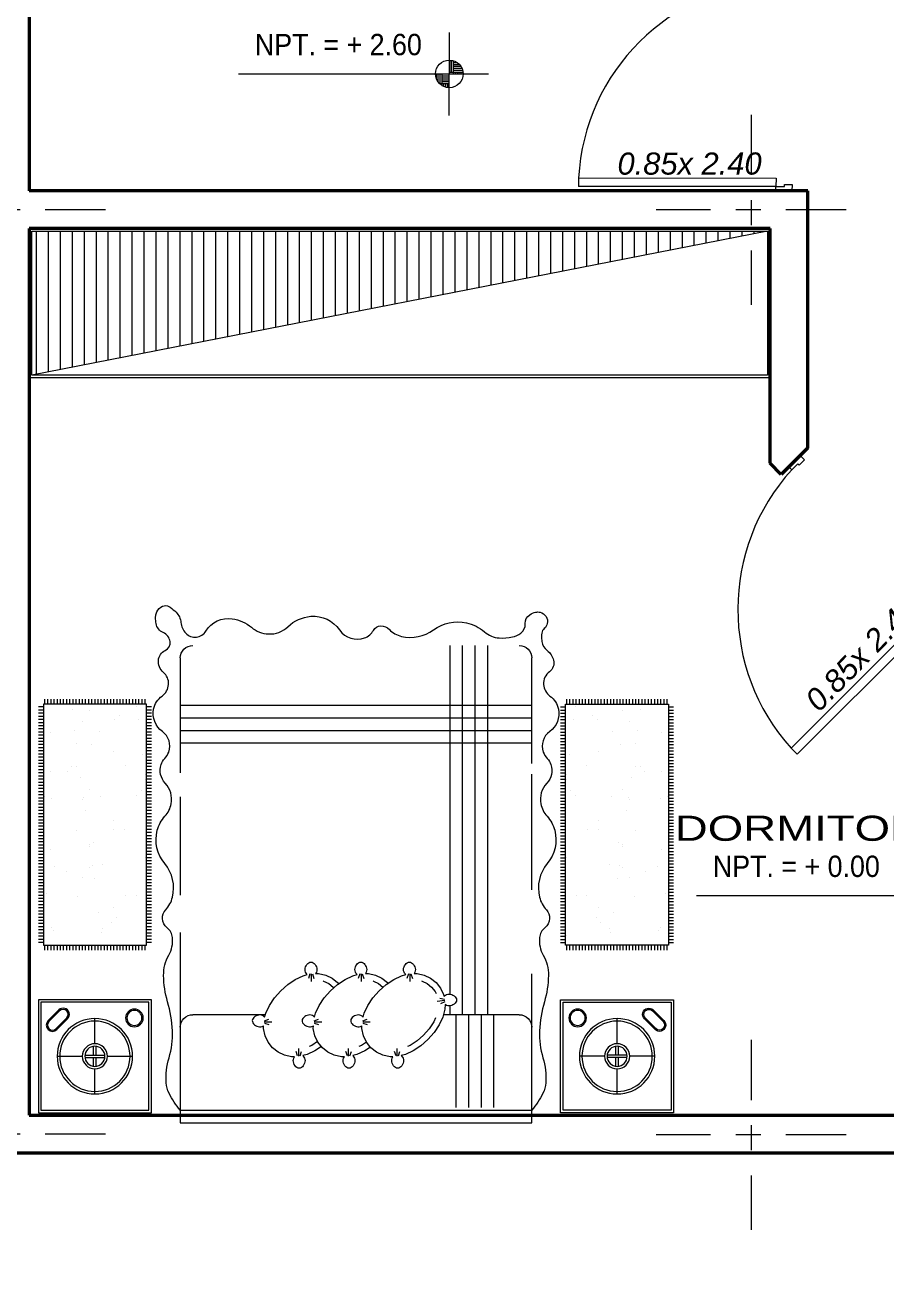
# Model space of a CAD drawing. Header units: millimetres. Extents: x 2033 to 2295, y 1536 to 1691.
# Drawn here: x 2255.486 to 2258.917, y 1575.763 to 1580.708 of the extents above; entities that cross this region are included whole.
import ezdxf

# ---------------------------------------------------------------- set-up
doc = ezdxf.new("R2010")
doc.units = ezdxf.units.MM
doc.linetypes.add('ACAD_ISO10W100', pattern=[18, 12, -3, 0, -3])
doc.layers.get('Defpoints').update_dxf_attribs({"color": 164})
for name, color, linetype, lineweight in [('cotas', 251, 'Continuous', 15), ('Mobiliario', 38, 'Continuous', 9), ('MUEBLES-PUERTAS', 21, 'Continuous', 9), ('muroalto', 12, 'Continuous', 50), ('PYV', 30, 'Continuous', 13), ('TEXTOS', 7, 'Continuous', 5), ('UNO', 254, 'Continuous', 9)]:
    doc.layers.add(name, color=color, linetype=linetype, lineweight=lineweight)
doc.styles.add('ARDELG', font='arial.ttf', dxfattribs={"width": 0.9, "height": 0.1})
doc.styles.add('ARIAL', font='arial.ttf', dxfattribs={"width": 1.3, "height": 0.1})
doc.styles.get("Standard").update_dxf_attribs({"font": 'arial.ttf'})
doc.dimstyles.new('Aritek', dxfattribs={"dimtxt": 0.065, "dimasz": 0.02, "dimexe": 0.05, "dimexo": 0.15, "dimgap": 0.03, "dimtad": 2, "dimtih": 1, "dimtoh": 1, "dimzin": 4, "dimdsep": 46, "dimtxsty": 'Standard', "dimblk": 'ARCHTICK', "dimcen": 0.1, "dimclrt": 7, "dimadec": 0, "dimazin": 0, "dimtfac": 1, "dimtmove": 2, "dimatfit": 1, "dimldrblk": 'DOTSMALL', "dimfxl": 0.2, "dimfxlon": 1, "dimarcsym": 0})

# ---------------------------------------------------------------- blocks, each defined once
blk = doc.blocks.new('P')
at = {"linetype": 'Continuous'}
for p, q in [((0.06, 1), (0.02, 1)), ((0.02, 0.075), (0.02, 1)), ((0.06, 1), (0.06, 0.075)), ((0, 0), (0, 0.075)), ((0, 0.075), (0.02, 0.075)), ((0.06, 0.075), (0.02, 0.075)), ((0.02, 0.075), (0.02, 0.035)), ((0.98, 0.075), (0.98, 0.035)), ((1, 0.075), (0.98, 0.075)), ((1, 0), (1, 0.075)), ((0.03, 0), (0, 0)), ((0.02, 0.035), (0.03, 0.035)), ((0.03, 0.035), (0.03, 0)), ((0.97, 0.035), (0.97, 0)), ((0.98, 0.035), (0.97, 0.035)), ((0.97, 0), (1, 0))]:
    blk.add_line(p, q, dxfattribs=at)
blk.add_arc((0.0086, 0.0289), 0.9725, 2.71991, 86.96955, dxfattribs=at)
blk = doc.blocks.new('*X32')
at = {"color": 0}
for p, q in [((42.2375, 4.2431), (42.2375, 4.2631)), ((42.25, 4.2431), (42.25, 4.2631)), ((42.2625, 4.2431), (42.2625, 4.2631)), ((42.275, 4.2431), (42.275, 4.2631)), ((42.2875, 4.2431), (42.2875, 4.2631)), ((42.3, 4.2431), (42.3, 4.2631)), ((42.3125, 4.2431), (42.3125, 4.2631)), ((42.325, 4.2431), (42.325, 4.2631)), ((42.3375, 4.2431), (42.3375, 4.2631)), ((42.35, 4.2431), (42.35, 4.2631)), ((42.3625, 4.2431), (42.3625, 4.2631)), ((42.375, 4.2431), (42.375, 4.2631)), ((42.3875, 4.2431), (42.3875, 4.2631)), ((42.4, 4.2431), (42.4, 4.2631)), ((42.4125, 4.2431), (42.4125, 4.2631)), ((42.425, 4.2431), (42.425, 4.2631)), ((42.4375, 4.2431), (42.4375, 4.2631)), ((42.45, 4.2431), (42.45, 4.2631)), ((42.4625, 4.2431), (42.4625, 4.2631)), ((42.475, 4.2431), (42.475, 4.2631)), ((42.4875, 4.2431), (42.4875, 4.2631)), ((42.5, 4.2431), (42.5, 4.2631)), ((42.5125, 4.2431), (42.5125, 4.2631)), ((42.525, 4.2431), (42.525, 4.2631)), ((42.5375, 4.2431), (42.5375, 4.2631)), ((42.55, 4.2431), (42.55, 4.2631)), ((42.5625, 4.2431), (42.5625, 4.2631)), ((42.575, 4.2431), (42.575, 4.2631)), ((42.5875, 4.2431), (42.5875, 4.2631)), ((42.6, 4.2431), (42.6, 4.2631)), ((42.6125, 4.2431), (42.6125, 4.2631)), ((42.625, 4.2431), (42.625, 4.2631)), ((42.6375, 4.2431), (42.6375, 4.2631)), ((42.65, 4.2431), (42.65, 4.2631)), ((42.6625, 4.2431), (42.6625, 4.2631)), ((42.675, 4.2431), (42.675, 4.2631)), ((42.6875, 4.2431), (42.6875, 4.2631)), ((42.7, 4.2431), (42.7, 4.2631)), ((42.7125, 4.2431), (42.7125, 4.2631)), ((42.725, 4.2431), (42.725, 4.2631)), ((42.7375, 4.2431), (42.7375, 4.2631)), ((42.75, 4.2431), (42.75, 4.2631)), ((42.7625, 4.2431), (42.7625, 4.2631)), ((42.775, 4.2431), (42.775, 4.2631)), ((42.7875, 4.2431), (42.7875, 4.2631)), ((42.8, 4.2431), (42.8, 4.2631)), ((42.8125, 4.2431), (42.8125, 4.2631)), ((42.825, 4.2431), (42.825, 4.2631)), ((42.8375, 4.2431), (42.8375, 4.2631)), ((42.85, 4.2431), (42.85, 4.2631)), ((42.8625, 4.2431), (42.8625, 4.2631)), ((42.875, 4.2431), (42.875, 4.2631)), ((42.8875, 4.2431), (42.8875, 4.2631)), ((42.9, 4.2431), (42.9, 4.2631)), ((42.9125, 4.2431), (42.9125, 4.2631)), ((42.925, 4.2431), (42.925, 4.2631)), ((42.9375, 4.2431), (42.9375, 4.2631)), ((42.95, 4.2431), (42.95, 4.2631)), ((42.9625, 4.2431), (42.9625, 4.2631)), ((42.975, 4.2431), (42.975, 4.2631)), ((42.9875, 4.2431), (42.9875, 4.2631)), ((43, 4.2431), (43, 4.2631)), ((43.0125, 4.2431), (43.0125, 4.2631)), ((43.025, 4.2431), (43.025, 4.2631)), ((43.0375, 4.2431), (43.0375, 4.2631)), ((43.05, 4.2431), (43.05, 4.2631)), ((43.0625, 4.2431), (43.0625, 4.2631)), ((43.075, 4.2431), (43.075, 4.2631)), ((43.0875, 4.2431), (43.0875, 4.2631)), ((43.1, 4.2431), (43.1, 4.2631)), ((43.1125, 4.2431), (43.1125, 4.2631)), ((43.125, 4.2431), (43.125, 4.2631)), ((43.1375, 4.2431), (43.1375, 4.2631)), ((43.15, 4.2431), (43.15, 4.2631)), ((43.1625, 4.2431), (43.1625, 4.2631)), ((43.175, 4.2431), (43.175, 4.2631))]:
    blk.add_line(p, q, dxfattribs=at)
blk = doc.blocks.new('*X30')
at = {"color": 0}
for p, q in [((43.1867, 4.2375), (43.2067, 4.2375)), ((43.1867, 4.225), (43.2067, 4.225)), ((43.1867, 4.2125), (43.2067, 4.2125)), ((43.1867, 4.2), (43.2067, 4.2)), ((43.1867, 4.1875), (43.2067, 4.1875)), ((43.1867, 4.175), (43.2067, 4.175)), ((43.1867, 4.1625), (43.2067, 4.1625)), ((43.1867, 4.15), (43.2067, 4.15)), ((43.1867, 4.1375), (43.2067, 4.1375)), ((43.1867, 4.125), (43.2067, 4.125)), ((43.1867, 4.1125), (43.2067, 4.1125)), ((43.1867, 4.1), (43.2067, 4.1)), ((43.1867, 4.0875), (43.2067, 4.0875)), ((43.1867, 4.075), (43.2067, 4.075)), ((43.1867, 4.0625), (43.2067, 4.0625)), ((43.1867, 4.05), (43.2067, 4.05)), ((43.1867, 4.0375), (43.2067, 4.0375)), ((43.1867, 4.025), (43.2067, 4.025)), ((43.1867, 4.0125), (43.2067, 4.0125)), ((43.1867, 4), (43.2067, 4)), ((43.1867, 3.9875), (43.2067, 3.9875)), ((43.1867, 3.975), (43.2067, 3.975)), ((43.1867, 3.9625), (43.2067, 3.9625)), ((43.1867, 3.95), (43.2067, 3.95)), ((43.1867, 3.9375), (43.2067, 3.9375)), ((43.1867, 3.925), (43.2067, 3.925)), ((43.1867, 3.9125), (43.2067, 3.9125)), ((43.1867, 3.9), (43.2067, 3.9)), ((43.1867, 3.8875), (43.2067, 3.8875)), ((43.1867, 3.875), (43.2067, 3.875)), ((43.1867, 3.8625), (43.2067, 3.8625)), ((43.1867, 3.85), (43.2067, 3.85)), ((43.1867, 3.8375), (43.2067, 3.8375))]:
    blk.add_line(p, q, dxfattribs=at)
blk = doc.blocks.new('*X31')
at = {"color": 0}
for p, q in [((42.2067, 4.2375), (42.2267, 4.2375)), ((42.2067, 4.225), (42.2267, 4.225)), ((42.2067, 4.2125), (42.2267, 4.2125)), ((42.2067, 4.2), (42.2267, 4.2)), ((42.2067, 4.1875), (42.2267, 4.1875)), ((42.2067, 4.175), (42.2267, 4.175)), ((42.2067, 4.1625), (42.2267, 4.1625)), ((42.2067, 4.15), (42.2267, 4.15)), ((42.2067, 4.1375), (42.2267, 4.1375)), ((42.2067, 4.125), (42.2267, 4.125)), ((42.2067, 4.1125), (42.2267, 4.1125)), ((42.2067, 4.1), (42.2267, 4.1)), ((42.2067, 4.0875), (42.2267, 4.0875)), ((42.2067, 4.075), (42.2267, 4.075)), ((42.2067, 4.0625), (42.2267, 4.0625)), ((42.2067, 4.05), (42.2267, 4.05)), ((42.2067, 4.0375), (42.2267, 4.0375)), ((42.2067, 4.025), (42.2267, 4.025)), ((42.2067, 4.0125), (42.2267, 4.0125)), ((42.2067, 4), (42.2267, 4)), ((42.2067, 3.9875), (42.2267, 3.9875)), ((42.2067, 3.975), (42.2267, 3.975)), ((42.2067, 3.9625), (42.2267, 3.9625)), ((42.2067, 3.95), (42.2267, 3.95)), ((42.2067, 3.9375), (42.2267, 3.9375)), ((42.2067, 3.925), (42.2267, 3.925)), ((42.2067, 3.9125), (42.2267, 3.9125)), ((42.2067, 3.9), (42.2267, 3.9)), ((42.2067, 3.8875), (42.2267, 3.8875)), ((42.2067, 3.875), (42.2267, 3.875)), ((42.2067, 3.8625), (42.2267, 3.8625)), ((42.2067, 3.85), (42.2267, 3.85)), ((42.2067, 3.8375), (42.2267, 3.8375))]:
    blk.add_line(p, q, dxfattribs=at)
blk = doc.blocks.new('*X33')
at = {"color": 0}
for p, q in [((42.2375, 3.8131), (42.2375, 3.8331)), ((42.25, 3.8131), (42.25, 3.8331)), ((42.2625, 3.8131), (42.2625, 3.8331)), ((42.275, 3.8131), (42.275, 3.8331)), ((42.2875, 3.8131), (42.2875, 3.8331)), ((42.3, 3.8131), (42.3, 3.8331)), ((42.3125, 3.8131), (42.3125, 3.8331)), ((42.325, 3.8131), (42.325, 3.8331)), ((42.3375, 3.8131), (42.3375, 3.8331)), ((42.35, 3.8131), (42.35, 3.8331)), ((42.3625, 3.8131), (42.3625, 3.8331)), ((42.375, 3.8131), (42.375, 3.8331)), ((42.3875, 3.8131), (42.3875, 3.8331)), ((42.4, 3.8131), (42.4, 3.8331)), ((42.4125, 3.8131), (42.4125, 3.8331)), ((42.425, 3.8131), (42.425, 3.8331)), ((42.4375, 3.8131), (42.4375, 3.8331)), ((42.45, 3.8131), (42.45, 3.8331)), ((42.4625, 3.8131), (42.4625, 3.8331)), ((42.475, 3.8131), (42.475, 3.8331)), ((42.4875, 3.8131), (42.4875, 3.8331)), ((42.5, 3.8131), (42.5, 3.8331)), ((42.5125, 3.8131), (42.5125, 3.8331)), ((42.525, 3.8131), (42.525, 3.8331)), ((42.5375, 3.8131), (42.5375, 3.8331)), ((42.55, 3.8131), (42.55, 3.8331)), ((42.5625, 3.8131), (42.5625, 3.8331)), ((42.575, 3.8131), (42.575, 3.8331)), ((42.5875, 3.8131), (42.5875, 3.8331)), ((42.6, 3.8131), (42.6, 3.8331)), ((42.6125, 3.8131), (42.6125, 3.8331)), ((42.625, 3.8131), (42.625, 3.8331)), ((42.6375, 3.8131), (42.6375, 3.8331)), ((42.65, 3.8131), (42.65, 3.8331)), ((42.6625, 3.8131), (42.6625, 3.8331)), ((42.675, 3.8131), (42.675, 3.8331)), ((42.6875, 3.8131), (42.6875, 3.8331)), ((42.7, 3.8131), (42.7, 3.8331)), ((42.7125, 3.8131), (42.7125, 3.8331)), ((42.725, 3.8131), (42.725, 3.8331)), ((42.7375, 3.8131), (42.7375, 3.8331)), ((42.75, 3.8131), (42.75, 3.8331)), ((42.7625, 3.8131), (42.7625, 3.8331)), ((42.775, 3.8131), (42.775, 3.8331)), ((42.7875, 3.8131), (42.7875, 3.8331)), ((42.8, 3.8131), (42.8, 3.8331)), ((42.8125, 3.8131), (42.8125, 3.8331)), ((42.825, 3.8131), (42.825, 3.8331)), ((42.8375, 3.8131), (42.8375, 3.8331)), ((42.85, 3.8131), (42.85, 3.8331)), ((42.8625, 3.8131), (42.8625, 3.8331)), ((42.875, 3.8131), (42.875, 3.8331)), ((42.8875, 3.8131), (42.8875, 3.8331)), ((42.9, 3.8131), (42.9, 3.8331)), ((42.9125, 3.8131), (42.9125, 3.8331)), ((42.925, 3.8131), (42.925, 3.8331)), ((42.9375, 3.8131), (42.9375, 3.8331)), ((42.95, 3.8131), (42.95, 3.8331)), ((42.9625, 3.8131), (42.9625, 3.8331)), ((42.975, 3.8131), (42.975, 3.8331)), ((42.9875, 3.8131), (42.9875, 3.8331)), ((43, 3.8131), (43, 3.8331)), ((43.0125, 3.8131), (43.0125, 3.8331)), ((43.025, 3.8131), (43.025, 3.8331)), ((43.0375, 3.8131), (43.0375, 3.8331)), ((43.05, 3.8131), (43.05, 3.8331)), ((43.0625, 3.8131), (43.0625, 3.8331)), ((43.075, 3.8131), (43.075, 3.8331)), ((43.0875, 3.8131), (43.0875, 3.8331)), ((43.1, 3.8131), (43.1, 3.8331)), ((43.1125, 3.8131), (43.1125, 3.8331)), ((43.125, 3.8131), (43.125, 3.8331)), ((43.1375, 3.8131), (43.1375, 3.8331)), ((43.15, 3.8131), (43.15, 3.8331)), ((43.1625, 3.8131), (43.1625, 3.8331)), ((43.175, 3.8131), (43.175, 3.8331))]:
    blk.add_line(p, q, dxfattribs=at)
blk = doc.blocks.new('*X34')
at = {"color": 0}
for p, q in [((42.296, 4.2126), (42.296, 4.2126)), ((42.4321, 4.2296), (42.4321, 4.2296)), ((42.6074, 4.2132), (42.6074, 4.2132)), ((42.8108, 4.2101), (42.8108, 4.2101)), ((42.8197, 4.2376), (42.8197, 4.2376)), ((42.9188, 4.2138), (42.9188, 4.2138)), ((43.0725, 4.2134), (43.0725, 4.2134)), ((42.2849, 4.2015), (42.2849, 4.2015)), ((42.5407, 4.2003), (42.5407, 4.2003)), ((42.4201, 4.1078), (42.4201, 4.1078)), ((42.5191, 4.1499), (42.5191, 4.1499)), ((42.6819, 4.1111), (42.6819, 4.1111)), ((42.9193, 4.1464), (42.9193, 4.1464)), ((42.9377, 4.1295), (42.9377, 4.1295)), ((42.9377, 4.1099), (42.9377, 4.1099)), ((43.0312, 4.1117), (43.0312, 4.1117)), ((43.0832, 4.1185), (43.0832, 4.1185)), ((43.1645, 4.1292), (43.1645, 4.1292)), ((42.4942, 4.0864), (42.4942, 4.0864)), ((42.5364, 4.0595), (42.5364, 4.0595)), ((42.6187, 4.0587), (42.6187, 4.0587)), ((42.6262, 4.0583), (42.6262, 4.0583)), ((42.762, 4.0762), (42.762, 4.0762)), ((42.8056, 4.0869), (42.8056, 4.0869)), ((42.814, 4.0831), (42.814, 4.0831)), ((42.8478, 4.0601), (42.8478, 4.0601)), ((42.8953, 4.0938), (42.8953, 4.0938)), ((43.117, 4.0875), (43.117, 4.0875)), ((43.1592, 4.0606), (43.1592, 4.0606)), ((42.2757, 4.0122), (42.2757, 4.0122)), ((42.2912, 4.0089), (42.2912, 4.0089)), ((42.357, 4.0229), (42.357, 4.0229)), ((42.4928, 4.0408), (42.4928, 4.0408)), ((42.5449, 4.0476), (42.5449, 4.0476)), ((42.547, 4.0076), (42.547, 4.0076)), ((42.6371, 4.0418), (42.6371, 4.0418)), ((42.8171, 4.0174), (42.8171, 4.0174)), ((43.0247, 4.0498), (43.0247, 4.0498)), ((43.0788, 4.0207), (43.0788, 4.0207)), ((42.318, 3.9709), (42.318, 3.9709)), ((42.3768, 3.9622), (42.3768, 3.9622)), ((42.6882, 3.9628), (42.6882, 3.9628)), ((42.7241, 3.9621), (42.7241, 3.9621)), ((42.9996, 3.9633), (42.9996, 3.9633)), ((43.1242, 3.9586), (43.1242, 3.9586)), ((42.3365, 3.954), (42.3365, 3.954)), ((42.4264, 3.9151), (42.4264, 3.9151)), ((42.6882, 3.9184), (42.6882, 3.9184)), ((42.944, 3.9172), (42.944, 3.9172)), ((43.1427, 3.9417), (43.1427, 3.9417)), ((42.4235, 3.8743), (42.4235, 3.8743)), ((42.8236, 3.8708), (42.8236, 3.8708)), ((43.1234, 3.8649), (43.1234, 3.8649)), ((43.1754, 3.8717), (43.1754, 3.8717)), ((42.2635, 3.8354), (42.2635, 3.8354)), ((42.575, 3.8359), (42.575, 3.8359)), ((42.842, 3.854), (42.842, 3.854)), ((42.8864, 3.8365), (42.8864, 3.8365)), ((42.9062, 3.8363), (42.9062, 3.8363)), ((42.9875, 3.847), (42.9875, 3.847))]:
    blk.add_line(p, q, dxfattribs=at)
blk = doc.blocks.new('Cama')
for p, q in [((726.952, 525.4829), (726.952, 525.0729)), ((727.912, 525.4829), (726.952, 525.4829)), ((727.912, 525.0729), (727.912, 525.4829)), ((726.952, 525.0729), (727.912, 525.0729)), ((726.2453, 523.538), (726.2453, 524.938)), ((726.2453, 524.938), (726.6253, 524.938)), ((726.6253, 524.938), (726.8383, 524.938)), ((727.1721, 524.938), (727.6331, 524.938)), ((727.6755, 524.938), (728.0953, 524.938)), ((726.6753, 524.888), (726.6753, 524.5865)), ((726.6753, 523.8767), (726.6753, 523.588)), ((726.6253, 523.538), (726.2453, 523.538)), ((727.0026, 523.538), (726.6253, 523.538)), ((727.543, 523.538), (727.1509, 523.538)), ((728.0953, 523.538), (727.6383, 523.538)), ((726.952, 523.403), (727.912, 523.403)), ((726.952, 522.993), (726.952, 523.403)), ((727.912, 523.403), (727.912, 522.993)), ((727.912, 522.993), (726.952, 522.993))]:
    blk.add_line(p, q)
for points in [[(726.2847, 525.0529), (726.7347, 525.0529), (726.7347, 525.5029), (726.2847, 525.5029)], [(726.2947, 525.0629), (726.7247, 525.0629), (726.7247, 525.4929), (726.2947, 525.4929)], [(726.2847, 523.423), (726.7347, 523.423), (726.7347, 522.973), (726.2847, 522.973)], [(726.2947, 523.413), (726.7247, 523.413), (726.7247, 522.983), (726.2947, 522.983)]]:
    blk.add_lwpolyline(points, close=True)
for points in [[(726.5097, 525.4279), (726.5097, 525.3279)], [(726.3597, 525.2779), (726.4597, 525.2779)], [(726.4697, 525.2829), (726.5047, 525.2829)], [(726.5047, 525.3179), (726.5047, 525.2379)], [(726.5147, 525.3179), (726.5147, 525.2379)], [(726.5147, 525.2829), (726.5497, 525.2829)], [(726.5597, 525.2779), (726.6597, 525.2779)], [(726.4697, 525.2729), (726.5047, 525.2729)], [(726.5097, 525.2279), (726.5097, 525.1279)], [(726.5147, 525.2729), (726.5497, 525.2729)], [(726.2953, 523.538), (726.2953, 524.938)], [(726.7575, 524.6084), (726.757, 524.6137), (726.7555, 524.619), (726.7532, 524.6241), (726.7501, 524.6287), (726.7466, 524.6327), (726.7426, 524.6358), (726.7383, 524.6378), (726.7339, 524.6385), (726.7295, 524.6378), (726.7253, 524.6358), (726.7213, 524.6327), (726.7177, 524.6287), (726.7147, 524.6241), (726.7124, 524.619), (726.7109, 524.6137), (726.7104, 524.6084), (726.7109, 524.6032), (726.7124, 524.5984), (726.7155, 524.5926)], [(726.6971, 524.5922), (726.6658, 524.5841), (726.6345, 524.5693), (726.6043, 524.5491), (726.5763, 524.5244), (726.5516, 524.4964), (726.5313, 524.4662), (726.5166, 524.4349), (726.5123, 524.4183)], [(726.7106, 524.611), (726.6753, 524.611)], [(726.7155, 524.5926), (726.6971, 524.5922)], [(726.7263, 524.5916), (726.7184, 524.5747)], [(726.7313, 524.5914), (726.7277, 524.5616)], [(726.7362, 524.5904), (726.7399, 524.5721)], [(726.7485, 524.5882), (726.7532, 524.5941), (726.7555, 524.5984), (726.757, 524.6032), (726.7575, 524.6084)], [(726.8389, 524.4692), (726.8392, 524.481), (726.833, 524.5093), (726.8207, 524.5349), (726.8031, 524.5568), (726.7812, 524.5744), (726.7556, 524.5867), (726.7485, 524.5882)], [(726.6628, 524.555), (726.6468, 524.5475), (726.6195, 524.5292), (726.594, 524.5067), (726.5714, 524.4811), (726.5531, 524.4539), (726.5481, 524.4432)], [(726.8096, 524.4993), (726.8092, 524.5011), (726.7994, 524.5215), (726.7853, 524.539), (726.7678, 524.5531), (726.7598, 524.5569)], [(726.6655, 524.2662), (726.6812, 524.2703), (726.7125, 524.285), (726.7427, 524.3053), (726.7707, 524.33), (726.7954, 524.3579), (726.8156, 524.3881), (726.8304, 524.4195), (726.8347, 524.436)], [(726.8378, 524.4517), (726.8078, 524.4517)], [(726.8374, 524.4566), (726.8197, 524.4625)], [(726.8374, 524.4467), (726.8197, 524.4409)], [(726.8347, 524.436), (726.8404, 524.4315), (726.8447, 524.4292), (726.8496, 524.4277), (726.8547, 524.4272)], [(726.8547, 524.4272), (726.86, 524.4277), (726.8653, 524.4292), (726.8704, 524.4315), (726.875, 524.4346), (726.879, 524.4381), (726.8821, 524.4421), (726.8841, 524.4464), (726.8848, 524.4508), (726.8841, 524.4552), (726.8821, 524.4594), (726.879, 524.4634), (726.875, 524.467), (726.8704, 524.47), (726.8653, 524.4723), (726.86, 524.4738), (726.8547, 524.4743), (726.8496, 524.4738), (726.8447, 524.4723), (726.8389, 524.4692)], [(726.4923, 524.4272), (726.487, 524.4267), (726.4817, 524.4252), (726.4766, 524.4228), (726.472, 524.4198), (726.468, 524.4163), (726.4649, 524.4123), (726.4629, 524.408), (726.4621, 524.4036), (726.4629, 524.3992), (726.4649, 524.395), (726.468, 524.391), (726.472, 524.3874), (726.4766, 524.3844), (726.4817, 524.3821), (726.487, 524.3806), (726.4923, 524.38), (726.4974, 524.3806), (726.5022, 524.3821), (726.5081, 524.3852)], [(726.5123, 524.4183), (726.5066, 524.4228), (726.5022, 524.4252), (726.4974, 524.4267), (726.4923, 524.4272)], [(726.5081, 524.3852), (726.5078, 524.3734), (726.514, 524.3451), (726.5263, 524.3195), (726.5439, 524.2975), (726.5658, 524.28), (726.5914, 524.2677), (726.6197, 524.2615), (726.6315, 524.2618)], [(726.5106, 524.4023), (726.5406, 524.4023)], [(726.511, 524.4073), (726.5287, 524.4131)], [(726.511, 524.3973), (726.5287, 524.3915)], [(726.8096, 524.3057), (726.8092, 524.3075), (726.7994, 524.3278), (726.7853, 524.3454), (726.7847, 524.3459)], [(726.8389, 524.2756), (726.8392, 524.2874), (726.833, 524.3157), (726.8207, 524.3412), (726.8031, 524.3632), (726.8004, 524.3654)], [(726.5466, 524.2954), (726.5313, 524.2726), (726.5166, 524.2413), (726.5123, 524.2247)], [(726.6464, 524.2648), (726.6464, 524.2948)], [(726.5663, 524.2798), (726.5531, 524.2602), (726.5481, 524.2496)], [(726.6742, 524.248), (726.6739, 524.2426), (726.6726, 524.2373), (726.6705, 524.2321), (726.6678, 524.2273), (726.6644, 524.2232), (726.6605, 524.2199), (726.6564, 524.2177), (726.652, 524.2167), (726.6476, 524.2173), (726.6432, 524.2191), (726.6391, 524.222), (726.6354, 524.2258), (726.6322, 524.2303), (726.6296, 524.2353), (726.6279, 524.2405), (726.6271, 524.2458), (726.6274, 524.2509), (726.6286, 524.2558), (726.6315, 524.2618)], [(726.6415, 524.2651), (726.6356, 524.2829)], [(726.6514, 524.2651), (726.6572, 524.2829)], [(726.6655, 524.2662), (726.6692, 524.262), (726.6717, 524.2578), (726.6734, 524.253), (726.6742, 524.248)], [(726.6655, 524.0726), (726.6812, 524.0767), (726.7125, 524.0914), (726.7427, 524.1117), (726.7707, 524.1363), (726.7954, 524.1643), (726.8156, 524.1945), (726.8304, 524.2258), (726.8347, 524.2424)], [(726.8378, 524.258), (726.8078, 524.258)], [(726.8374, 524.263), (726.8197, 524.2688)], [(726.8374, 524.253), (726.8197, 524.2472)], [(726.8347, 524.2424), (726.8404, 524.2379), (726.8447, 524.2356), (726.8496, 524.2341), (726.8547, 524.2336)], [(726.8547, 524.2336), (726.86, 524.2341), (726.8653, 524.2356), (726.8704, 524.2379), (726.875, 524.2409), (726.879, 524.2445), (726.8821, 524.2485), (726.8841, 524.2527), (726.8848, 524.2571), (726.8841, 524.2615), (726.8821, 524.2658), (726.879, 524.2698), (726.875, 524.2733), (726.8704, 524.2763), (726.8653, 524.2787), (726.86, 524.2802), (726.8547, 524.2807), (726.8496, 524.2802), (726.8447, 524.2787), (726.8389, 524.2756)], [(726.4923, 524.2336), (726.487, 524.233), (726.4817, 524.2315), (726.4766, 524.2292), (726.472, 524.2262), (726.468, 524.2226), (726.4649, 524.2186), (726.4629, 524.2144), (726.4621, 524.21), (726.4629, 524.2056), (726.4649, 524.2013), (726.468, 524.1973), (726.472, 524.1938), (726.4766, 524.1908), (726.4817, 524.1884), (726.487, 524.1869), (726.4923, 524.1864), (726.4974, 524.1869), (726.5022, 524.1884), (726.5081, 524.1915)], [(726.5123, 524.2247), (726.5066, 524.2292), (726.5022, 524.2315), (726.4974, 524.233), (726.4923, 524.2336)], [(726.5081, 524.1915), (726.5078, 524.1797), (726.514, 524.1514), (726.5263, 524.1259), (726.5439, 524.1039), (726.5658, 524.0864), (726.5914, 524.0741), (726.6197, 524.0679), (726.6315, 524.0681)], [(726.5106, 524.2086), (726.5406, 524.2086)], [(726.511, 524.2136), (726.5287, 524.2194)], [(726.511, 524.2037), (726.5287, 524.1978)], [(726.8096, 524.1072), (726.8092, 524.109), (726.7994, 524.1294), (726.7853, 524.1469), (726.7822, 524.1494)], [(726.8389, 524.0771), (726.8392, 524.0889), (726.833, 524.1172), (726.8207, 524.1428), (726.8031, 524.1647), (726.7983, 524.1686)], [(726.5487, 524.1), (726.5313, 524.0741), (726.5166, 524.0428), (726.5123, 524.0262)], [(726.6415, 524.0715), (726.6356, 524.0892)], [(726.6464, 524.0712), (726.6464, 524.1012)], [(726.6514, 524.0715), (726.6572, 524.0892)], [(726.5687, 524.085), (726.5531, 524.0618), (726.5481, 524.0511)], [(726.6742, 524.0543), (726.6739, 524.049), (726.6726, 524.0436), (726.6705, 524.0385), (726.6678, 524.0337), (726.6644, 524.0295), (726.6605, 524.0263), (726.6564, 524.024), (726.652, 524.0231), (726.6476, 524.0236), (726.6432, 524.0255), (726.6391, 524.0284), (726.6354, 524.0322), (726.6322, 524.0367), (726.6296, 524.0416), (726.6279, 524.0469), (726.6271, 524.0522), (726.6274, 524.0573), (726.6286, 524.0622), (726.6315, 524.0681)], [(726.6655, 524.0726), (726.6692, 524.0684), (726.6717, 524.0641), (726.6734, 524.0594), (726.6742, 524.0543)], [(726.6655, 523.8741), (726.6812, 523.8782), (726.7125, 523.8929), (726.7427, 523.9132), (726.7707, 523.9379), (726.7954, 523.9658), (726.8156, 523.996), (726.8304, 524.0274), (726.8347, 524.0439)], [(726.8378, 524.0596), (726.8078, 524.0596)], [(726.8374, 524.0645), (726.8197, 524.0704)], [(726.8374, 524.0546), (726.8197, 524.0488)], [(726.8347, 524.0439), (726.8404, 524.0394), (726.8447, 524.0371), (726.8496, 524.0356), (726.8547, 524.0351)], [(726.8547, 524.0351), (726.86, 524.0356), (726.8653, 524.0371), (726.8704, 524.0394), (726.875, 524.0425), (726.879, 524.046), (726.8821, 524.05), (726.8841, 524.0543), (726.8848, 524.0587), (726.8841, 524.0631), (726.8821, 524.0673), (726.879, 524.0713), (726.875, 524.0749), (726.8704, 524.0779), (726.8653, 524.0802), (726.86, 524.0817), (726.8547, 524.0822), (726.8496, 524.0817), (726.8447, 524.0802), (726.8389, 524.0771)], [(726.4923, 524.0351), (726.487, 524.0346), (726.4817, 524.0331), (726.4766, 524.0307), (726.472, 524.0277), (726.468, 524.0242), (726.4649, 524.0202), (726.4629, 524.0159), (726.4621, 524.0115), (726.4629, 524.0071), (726.4649, 524.0029), (726.468, 523.9989), (726.472, 523.9953), (726.4766, 523.9923), (726.4817, 523.99), (726.487, 523.9885), (726.4923, 523.9879), (726.4974, 523.9885), (726.5022, 523.99), (726.5081, 523.9931)], [(726.5123, 524.0262), (726.5066, 524.0307), (726.5022, 524.0331), (726.4974, 524.0346), (726.4923, 524.0351)], [(726.5081, 523.9931), (726.5078, 523.9813), (726.514, 523.953), (726.5263, 523.9274), (726.5439, 523.9055), (726.5658, 523.8879), (726.5914, 523.8756), (726.6197, 523.8694), (726.6315, 523.8697)], [(726.5106, 524.0102), (726.5406, 524.0102)], [(726.511, 524.0152), (726.5287, 524.021)], [(726.511, 524.0052), (726.5287, 523.9994)], [(726.6415, 523.873), (726.6356, 523.8908)], [(726.6464, 523.8727), (726.6464, 523.9027)], [(726.6514, 523.873), (726.6572, 523.8908)], [(726.6742, 523.8559), (726.6739, 523.8505), (726.6726, 523.8452), (726.6705, 523.84), (726.6678, 523.8352), (726.6644, 523.8311), (726.6605, 523.8278), (726.6564, 523.8256), (726.652, 523.8246), (726.6476, 523.8252), (726.6432, 523.827), (726.6391, 523.8299), (726.6354, 523.8337), (726.6322, 523.8382), (726.6296, 523.8432), (726.6279, 523.8484), (726.6271, 523.8537), (726.6274, 523.8588), (726.6286, 523.8637), (726.6315, 523.8697)], [(726.6655, 523.8741), (726.6692, 523.8699), (726.6717, 523.8657), (726.6734, 523.8609), (726.6742, 523.8559)], [(726.5097, 523.248), (726.5097, 523.348)], [(726.3597, 523.198), (726.4597, 523.198)], [(726.4697, 523.203), (726.5047, 523.203)], [(726.5047, 523.158), (726.5047, 523.238)], [(726.5147, 523.158), (726.5147, 523.238)], [(726.5147, 523.203), (726.5497, 523.203)], [(726.5597, 523.198), (726.6597, 523.198)], [(726.4697, 523.193), (726.5047, 523.193)], [(726.5147, 523.193), (726.5497, 523.193)], [(726.5097, 523.048), (726.5097, 523.148)]]:
    blk.add_lwpolyline(points)
for points in [[(726.6941, 525.4219), (726.6517, 525.4643, 1), (726.6163, 525.429), (726.6588, 525.3866, 1), (726.6941, 525.4219, 1)], [(726.2953, 523.538, 0.054851), (726.3625, 523.4935, 0.102719), (726.4043, 523.4819, 0.090402), (726.5038, 523.4934, -0.084137), (726.6104, 523.507, -0.062028), (726.7267, 523.4877, 0.069144), (726.8315, 523.4718, 0.131799), (726.9121, 523.4924, -0.15423), (726.9822, 523.507, -0.204981), (727.021, 523.4855, 0.222722), (727.0576, 523.4669, 0.196028), (727.0926, 523.4799, -0.124775), (727.143, 523.507, -0.240255), (727.277, 523.4761, 0.24409), (727.4093, 523.4467, 0.119939), (727.4651, 523.4771, -0.137643), (727.5148, 523.5019, -0.240025), (727.5966, 523.4783, 0.273102), (727.6707, 523.4619, 0.108973), (727.6949, 523.4761, -0.099875), (727.7209, 523.492, -0.336529), (727.8028, 523.4668, 0.294559), (727.8918, 523.4317, 0.191346), (727.9437, 523.4654, -0.226398), (727.9901, 523.4913, -0.23693), (728.0386, 523.4706, 0.243105), (728.0863, 523.451, 0.267842), (728.1255, 523.4784, -0.329202), (728.1608, 523.4976, -0.262955), (728.1963, 523.4704, 0.253937), (728.2325, 523.4418, 0.043148), (728.2563, 523.4398, 0.070696), (728.2708, 523.4418, 0.168423), (728.2982, 523.4612, 0.224152), (728.3028, 523.4866, 0.092948), (728.2972, 523.4983, 0.039056), (728.2772, 523.5216, 0.17308), (728.2366, 523.5407, -0.166554), (728.1942, 523.5601, -0.493962), (728.2026, 523.6401, 0.300698), (728.2517, 523.7451, 0.138096), (728.2174, 523.8217, -0.161724), (728.191, 523.8888, -0.207011), (728.22, 523.967, 0.170213), (728.2612, 524.0581, 0.271014), (728.2072, 524.1726, -0.341495), (728.1751, 524.272, -0.183235), (728.2053, 524.3073, 0.263912), (728.2229, 524.3357, 0.213155), (728.2089, 524.3708, -0.142313), (728.1815, 524.4188, -0.222155), (728.2076, 524.5467, 0.216457), (728.2357, 524.6775, 0.126269), (728.1994, 524.7498, -0.162724), (728.1751, 524.8083, -0.072514), (728.1789, 524.8606, -0.103026), (728.1942, 524.8944, -0.261147), (728.2322, 524.9119, 0.278429), (728.2676, 524.9296, 0.084808), (728.2775, 524.9534, 0.123464), (728.2772, 524.9712, 0.18577), (728.2599, 524.9947, 0.194615), (728.2325, 524.9999, 0.174214), (728.2127, 524.9879, -0.189626), (728.1942, 524.9775, -0.040994), (728.1813, 524.9768, -0.025597), (728.1608, 524.9783, -0.203278), (728.1256, 524.9989, 0.174519), (728.0863, 525.0249, 0.302753), (728.0408, 525.0083, -0.255449), (727.9901, 524.9846, -0.226398), (727.9437, 525.0105, 0.191346), (727.8918, 525.0442, 0.294559), (727.8028, 525.0092, -0.336529), (727.7209, 524.9839, -0.099875), (727.6949, 524.9999, 0.108973), (727.6707, 525.0141, 0.273102), (727.5966, 524.9976, -0.240025), (727.5148, 524.974, -0.137643), (727.4651, 524.9989, 0.119939), (727.4093, 525.0292, 0.24409), (727.277, 524.9998, -0.240255), (727.143, 524.9689, -0.124775), (727.0926, 524.9961, 0.196028), (727.0576, 525.009, 0.222722), (727.021, 524.9904, -0.204981), (726.9822, 524.9689, -0.15423), (726.9121, 524.9836, 0.131799), (726.8315, 525.0041, 0.069144), (726.7267, 524.9883, -0.062028), (726.6104, 524.9689, -0.084137), (726.5038, 524.9826, 0.090402), (726.4043, 524.994, 0.102719), (726.3625, 524.9825, 0.054851), (726.2953, 524.938)], [(726.6941, 523.054), (726.6517, 523.0116, -1), (726.6163, 523.0469), (726.6588, 523.0894, -1), (726.6941, 523.054, -1)]]:
    blk.add_lwpolyline(points, format="xyb")
for points in [[(726.6906, 525.4184), (726.6482, 525.4608, 1), (726.6199, 525.4325), (726.6623, 525.3901, 1)], [(726.6906, 523.0576), (726.6482, 523.0151, -1), (726.6199, 523.0434), (726.6623, 523.0858, -1)]]:
    blk.add_lwpolyline(points, format="xyb", close=True)
at = {"color": 1}
for points in [[(727.7573, 523.538), (727.7573, 524.938)], [(727.8073, 523.538), (727.8073, 524.938)], [(727.8573, 523.538), (727.8573, 524.938)], [(727.9073, 523.538), (727.9073, 524.938)], [(726.6753, 524.786), (726.3053, 524.786)], [(726.6753, 524.736), (726.3053, 524.736)], [(728.1453, 524.761), (726.6753, 524.761)], [(726.6753, 524.686), (726.3053, 524.686)], [(728.1453, 524.711), (726.6753, 524.711)], [(726.6753, 524.636), (726.3053, 524.636)], [(728.1453, 524.661), (726.6753, 524.661)], [(728.1453, 524.611), (726.7572, 524.611)]]:
    blk.add_lwpolyline(points, dxfattribs=at)
at = {"color": 34}
for centre, radius in [((726.5097, 525.2779), 0.15), ((726.5097, 525.2779), 0.14), ((726.5097, 525.2779), 0.05), ((726.5097, 525.2779), 0.04), ((726.5097, 523.198), 0.15), ((726.5097, 523.198), 0.14), ((726.5097, 523.198), 0.05), ((726.5097, 523.198), 0.04)]:
    blk.add_circle(centre, radius, dxfattribs=at)
for centre, radius in [((726.6624, 525.1206), 0.035), ((726.6624, 525.1206), 0.03), ((726.6624, 523.3554), 0.035), ((726.6624, 523.3554), 0.03)]:
    blk.add_circle(centre, radius)
for centre, start, end in [((726.6253, 524.888), 0, 90), ((728.0953, 524.888), 0, 90), ((726.6253, 523.588), 270, 0), ((728.0953, 523.588), 270, 0)]:
    blk.add_arc(centre, 0.05, start, end)
for name in ['*X31', '*X32', '*X34', '*X30', '*X33']:
    blk.add_blockref(name, (684.7253, 521.2399))
at = {"extrusion": (0, 0, -1), "zscale": -1, "rotation": 180}
for name in ['*X31', '*X33', '*X34', '*X30', '*X32']:
    blk.add_blockref(name, (-684.7253, 527.2361), dxfattribs=at)
blk = doc.blocks.new('_ArchTick')
at = {"color": 0, "linetype": 'ByBlock', "const_width": 0.15}
blk.add_lwpolyline([(-0.5, -0.5), (0.5, 0.5)], dxfattribs=at)
blk = doc.blocks.new('*D440')
at = {"layer": 'cotas', "color": 0, "linetype": 'Continuous', "lineweight": -2, "transparency": 16777216}
for p, q in [((2255.0287, 1576.3674), (2254.7787, 1576.3674)), ((2254.8287, 1576.2174), (2254.8287, 1576.3674)), ((2255.0287, 1576.2174), (2254.7787, 1576.2174))]:
    blk.add_line(p, q, dxfattribs=at)
at = {"layer": 'Defpoints', "color": 0, "linetype": 'Continuous', "transparency": 16777216}
for p in [(2254.8287, 1576.3674), (2255.504, 1576.3674), (2255.354, 1576.2174)]:
    blk.add_point(p, dxfattribs=at)
at = {"layer": 'cotas', "color": 0, "linetype": 'Continuous', "lineweight": -2, "transparency": 16777216, "xscale": 0.02, "yscale": 0.02, "zscale": 0.02}
for p, rotation in [((2254.8287, 1576.3674), 90), ((2254.8287, 1576.2174), 270)]:
    blk.add_blockref('_ArchTick', p, dxfattribs=dict(at, rotation=rotation))
at = {"layer": 'cotas', "color": 7, "linetype": 'Continuous', "transparency": 16777216, "insert": (2254.7416, 1576.2924), "char_height": 0.065, "attachment_point": 5}
blk.add_mtext('.15', dxfattribs=at)
blk = doc.blocks.new('_DotSmall')
at = {"color": 0, "linetype": 'ByBlock', "const_width": 0.5}
blk.add_lwpolyline([(-0.0625, 0, 1), (0.0625, 0, 1)], format="xyb", close=True, dxfattribs=at)
blk = doc.blocks.new('*D441')
at = {"layer": 'cotas', "color": 0, "linetype": 'Continuous', "lineweight": -2, "transparency": 16777216}
for p, q in [((2255.0287, 1579.8974), (2254.7787, 1579.8974)), ((2254.8287, 1576.3674), (2254.8287, 1579.8974)), ((2255.0287, 1576.3674), (2254.7787, 1576.3674))]:
    blk.add_line(p, q, dxfattribs=at)
at = {"layer": 'Defpoints', "color": 0, "linetype": 'Continuous', "transparency": 16777216}
for p in [(2254.8287, 1579.8974), (2255.504, 1579.8974), (2255.504, 1576.3674)]:
    blk.add_point(p, dxfattribs=at)
at = {"layer": 'cotas', "color": 0, "linetype": 'Continuous', "lineweight": -2, "transparency": 16777216, "xscale": 0.02, "yscale": 0.02, "zscale": 0.02}
for p, rotation in [((2254.8287, 1579.8974), 90), ((2254.8287, 1576.3674), 270)]:
    blk.add_blockref('_ArchTick', p, dxfattribs=dict(at, rotation=rotation))
at = {"layer": 'cotas', "color": 7, "linetype": 'Continuous', "transparency": 16777216, "insert": (2254.7143, 1578.1324), "char_height": 0.065, "attachment_point": 5}
blk.add_mtext('3.53', dxfattribs=at)
blk = doc.blocks.new('*D442')
at = {"layer": 'cotas', "color": 0, "linetype": 'Continuous', "lineweight": -2, "transparency": 16777216}
for p, q in [((2255.0287, 1580.0474), (2254.7787, 1580.0474)), ((2254.8287, 1579.8974), (2254.8287, 1580.0474)), ((2255.0287, 1579.8974), (2254.7787, 1579.8974))]:
    blk.add_line(p, q, dxfattribs=at)
at = {"layer": 'Defpoints', "color": 0, "linetype": 'Continuous', "transparency": 16777216}
for p in [(2254.8287, 1580.0474), (2255.504, 1580.0474), (2255.504, 1579.8974)]:
    blk.add_point(p, dxfattribs=at)
at = {"layer": 'cotas', "color": 0, "linetype": 'Continuous', "lineweight": -2, "transparency": 16777216, "xscale": 0.02, "yscale": 0.02, "zscale": 0.02}
for p, rotation in [((2254.8287, 1580.0474), 90), ((2254.8287, 1579.8974), 270)]:
    blk.add_blockref('_ArchTick', p, dxfattribs=dict(at, rotation=rotation))
at = {"layer": 'cotas', "color": 7, "linetype": 'Continuous', "transparency": 16777216, "insert": (2254.7416, 1579.9724), "char_height": 0.065, "attachment_point": 5}
blk.add_mtext('.15', dxfattribs=at)
blk = doc.blocks.new('*D443')
at = {"layer": 'cotas', "color": 0, "linetype": 'Continuous', "lineweight": -2, "transparency": 16777216}
for p, q in [((2255.0287, 1582.8674), (2254.7787, 1582.8674)), ((2254.8287, 1580.0474), (2254.8287, 1582.8674)), ((2255.0287, 1580.0474), (2254.7787, 1580.0474))]:
    blk.add_line(p, q, dxfattribs=at)
at = {"layer": 'Defpoints', "color": 0, "linetype": 'Continuous', "transparency": 16777216}
for p in [(2254.8287, 1582.8674), (2257.704, 1582.8674), (2255.504, 1580.0474)]:
    blk.add_point(p, dxfattribs=at)
at = {"layer": 'cotas', "color": 0, "linetype": 'Continuous', "lineweight": -2, "transparency": 16777216, "xscale": 0.02, "yscale": 0.02, "zscale": 0.02}
for p, rotation in [((2254.8287, 1582.8674), 90), ((2254.8287, 1580.0474), 270)]:
    blk.add_blockref('_ArchTick', p, dxfattribs=dict(at, rotation=rotation))
at = {"layer": 'cotas', "color": 7, "linetype": 'Continuous', "transparency": 16777216, "insert": (2254.7141, 1581.4574), "char_height": 0.065, "attachment_point": 5}
blk.add_mtext('2.82', dxfattribs=at)
blk = doc.blocks.new('*D449')
at = {"layer": 'cotas', "color": 0, "linetype": 'Continuous', "lineweight": -2, "transparency": 16777216}
for p, q in [((2255.354, 1575.6743), (2255.354, 1575.4243)), ((2255.504, 1575.6743), (2255.504, 1575.4243)), ((2255.354, 1575.4743), (2255.334, 1575.4743)), ((2255.354, 1575.4743), (2255.504, 1575.4743)), ((2255.504, 1575.4743), (2255.524, 1575.4743))]:
    blk.add_line(p, q, dxfattribs=at)
at = {"layer": 'Defpoints', "color": 0, "linetype": 'Continuous', "transparency": 16777216}
for p in [(2255.504, 1576.3674), (2255.354, 1576.2174), (2255.504, 1575.4743)]:
    blk.add_point(p, dxfattribs=at)
at = {"layer": 'cotas', "color": 0, "linetype": 'Continuous', "lineweight": -2, "transparency": 16777216, "xscale": 0.02, "yscale": 0.02, "zscale": 0.02}
blk.add_blockref('_ArchTick', (2255.354, 1575.4743), dxfattribs=at)
at = {"layer": 'cotas', "color": 0, "linetype": 'Continuous', "lineweight": -2, "transparency": 16777216, "xscale": 0.02, "yscale": 0.02, "zscale": 0.02, "rotation": 180}
blk.add_blockref('_ArchTick', (2255.504, 1575.4743), dxfattribs=at)
at = {"layer": 'cotas', "color": 7, "linetype": 'Continuous', "transparency": 16777216, "insert": (2255.429, 1575.2766), "char_height": 0.065, "attachment_point": 5}
blk.add_mtext('.15', dxfattribs=at)
blk = doc.blocks.new('*D450')
at = {"layer": 'cotas', "color": 0, "linetype": 'Continuous', "lineweight": -2, "transparency": 16777216}
for p, q in [((2255.504, 1575.6743), (2255.504, 1575.4243)), ((2260.354, 1575.6743), (2260.354, 1575.4243)), ((2255.504, 1575.4743), (2260.354, 1575.4743))]:
    blk.add_line(p, q, dxfattribs=at)
at = {"layer": 'Defpoints', "color": 0, "linetype": 'Continuous', "transparency": 16777216}
for p in [(2255.504, 1576.3674), (2260.354, 1576.3674), (2260.354, 1575.4743)]:
    blk.add_point(p, dxfattribs=at)
at = {"layer": 'cotas', "color": 0, "linetype": 'Continuous', "lineweight": -2, "transparency": 16777216, "xscale": 0.02, "yscale": 0.02, "zscale": 0.02, "rotation": 180}
blk.add_blockref('_ArchTick', (2255.504, 1575.4743), dxfattribs=at)
at = {"layer": 'cotas', "color": 0, "linetype": 'Continuous', "lineweight": -2, "transparency": 16777216, "xscale": 0.02, "yscale": 0.02, "zscale": 0.02}
blk.add_blockref('_ArchTick', (2260.354, 1575.4743), dxfattribs=at)
at = {"layer": 'cotas', "color": 7, "linetype": 'Continuous', "transparency": 16777216, "insert": (2257.929, 1575.4111), "char_height": 0.065, "attachment_point": 5}
blk.add_mtext('4.85', dxfattribs=at)
blk = doc.blocks.new('*D472')
at = {"layer": 'cotas', "color": 0, "linetype": 'Continuous', "lineweight": -2, "transparency": 16777216}
for p, q in [((2255.429, 1574.4672), (2255.429, 1574.2172)), ((2258.379, 1574.4672), (2258.379, 1574.2172)), ((2255.429, 1574.2672), (2258.379, 1574.2672))]:
    blk.add_line(p, q, dxfattribs=at)
at = {"layer": 'Defpoints', "color": 0, "linetype": 'Continuous', "transparency": 16777216}
for p in [(2255.429, 1575.9141), (2258.379, 1575.9115), (2258.379, 1574.2672)]:
    blk.add_point(p, dxfattribs=at)
at = {"layer": 'cotas', "color": 0, "linetype": 'Continuous', "lineweight": -2, "transparency": 16777216, "xscale": 0.02, "yscale": 0.02, "zscale": 0.02, "rotation": 180}
blk.add_blockref('_ArchTick', (2255.429, 1574.2672), dxfattribs=at)
at = {"layer": 'cotas', "color": 0, "linetype": 'Continuous', "lineweight": -2, "transparency": 16777216, "xscale": 0.02, "yscale": 0.02, "zscale": 0.02}
blk.add_blockref('_ArchTick', (2258.379, 1574.2672), dxfattribs=at)
at = {"layer": 'cotas', "color": 7, "linetype": 'Continuous', "transparency": 16777216, "insert": (2256.904, 1574.204), "char_height": 0.065, "attachment_point": 5}
blk.add_mtext('2.95', dxfattribs=at)
blk = doc.blocks.new('*D473')
at = {"layer": 'cotas', "color": 0, "linetype": 'Continuous', "lineweight": -2, "transparency": 16777216}
for p, q in [((2258.379, 1574.4672), (2258.379, 1574.2172)), ((2259.679, 1574.4672), (2259.679, 1574.2172)), ((2258.379, 1574.2672), (2259.679, 1574.2672))]:
    blk.add_line(p, q, dxfattribs=at)
at = {"layer": 'Defpoints', "color": 0, "linetype": 'Continuous', "transparency": 16777216}
for p in [(2258.379, 1575.9115), (2259.679, 1575.9141), (2259.679, 1574.2672)]:
    blk.add_point(p, dxfattribs=at)
at = {"layer": 'cotas', "color": 0, "linetype": 'Continuous', "lineweight": -2, "transparency": 16777216, "xscale": 0.02, "yscale": 0.02, "zscale": 0.02, "rotation": 180}
blk.add_blockref('_ArchTick', (2258.379, 1574.2672), dxfattribs=at)
at = {"layer": 'cotas', "color": 0, "linetype": 'Continuous', "lineweight": -2, "transparency": 16777216, "xscale": 0.02, "yscale": 0.02, "zscale": 0.02}
blk.add_blockref('_ArchTick', (2259.679, 1574.2672), dxfattribs=at)
at = {"layer": 'cotas', "color": 7, "linetype": 'Continuous', "transparency": 16777216, "insert": (2259.029, 1574.204), "char_height": 0.065, "attachment_point": 5}
blk.add_mtext('1.30', dxfattribs=at)

msp = doc.modelspace()

# ---------------------------------------------------------------- hatches: boundary and pattern name
at = {"layer": 'MUEBLES-PUERTAS', "linetype": 'Continuous'}
h = msp.add_hatch(dxfattribs=at)
h.set_pattern_fill('LINE', color=256, scale=0.015, angle=450)
h.set_pattern_definition([(90, (150.3652, -1.15689), (-0.047625, 1e-17), [])])
h.paths.add_polyline_path([(2255.514, 1579.8874), (2255.514, 1579.3137), (2258.444, 1579.8874)])
at = {"layer": 'UNO', "ltscale": 0.005}
h = msp.add_hatch(dxfattribs=at)
h.set_pattern_fill('AR-PARQ1', color=21, scale=0.00015, angle=360, style=0)
h.set_pattern_definition([(90, (2079.98294, 1360.37862), (-0.04572, 0.04572), [0.04572, -0.04572]), (90, (2079.99056, 1360.37862), (-0.04572, 0.04572), [0.04572, -0.04572]), (90, (2079.99818, 1360.37862), (-0.04572, 0.04572), [0.04572, -0.04572]), (90, (2080.0058, 1360.37862), (-0.04572, 0.04572), [0.04572, -0.04572]), (90, (2080.01342, 1360.37862), (-0.04572, 0.04572), [0.04572, -0.04572]), (90, (2080.02104, 1360.37862), (-0.04572, 0.04572), [0.04572, -0.04572]), (90, (2080.02866, 1360.37862), (-0.04572, 0.04572), [0.04572, -0.04572]), (360, (2079.98294, 1360.42434), (0.04572, -0.04572), [0.04572, -0.04572]), (360, (2079.98294, 1360.43196), (0.04572, -0.04572), [0.04572, -0.04572]), (360, (2079.98294, 1360.43958), (0.04572, -0.04572), [0.04572, -0.04572]), (360, (2079.98294, 1360.4472), (0.04572, -0.04572), [0.04572, -0.04572]), (360, (2079.98294, 1360.45482), (0.04572, -0.04572), [0.04572, -0.04572]), (360, (2079.98294, 1360.46244), (0.04572, -0.04572), [0.04572, -0.04572]), (360, (2079.98294, 1360.47006), (0.04572, -0.04572), [0.04572, -0.04572])])
h.paths.add_polyline_path([(2257.1769, 1580.5132), (2257.1769, 1580.5682, -0.414214), (2257.2319, 1580.5132)])
h.paths.add_polyline_path([(2257.1769, 1580.5132), (2257.1769, 1580.4582, -0.414214), (2257.1219, 1580.5132)])

# ---------------------------------------------------------------- linework, layer by layer
at = {"layer": 'MUEBLES-PUERTAS', "linetype": 'Continuous'}
msp.add_line((2258.444, 1579.8874), (2255.514, 1579.3137), dxfattribs=at)
for points in [[(2255.504, 1579.8974), (2258.454, 1579.8974), (2258.454, 1579.3037), (2255.504, 1579.3037)], [(2255.514, 1579.8874), (2258.444, 1579.8874), (2258.444, 1579.3137), (2255.514, 1579.3137)]]:
    msp.add_lwpolyline(points, close=True, dxfattribs=at)
at = {"layer": 'muroalto'}
for p, q in [((2255.504, 1583.4174), (2255.504, 1580.0474)), ((2258.604, 1580.0474), (2255.504, 1580.0474)), ((2258.604, 1579.8974), (2258.604, 1580.0474)), ((2258.454, 1579.8974), (2255.504, 1579.8974)), ((2255.504, 1579.8974), (2255.504, 1576.3674)), ((2258.454, 1578.9628), (2258.454, 1579.8974)), ((2258.604, 1579.0249), (2258.604, 1579.8974)), ((2258.4984, 1578.9184), (2258.454, 1578.9628)), ((2255.504, 1576.3674), (2260.504, 1576.3674)), ((2255.354, 1576.2174), (2260.504, 1576.2174))]:
    msp.add_line(p, q, dxfattribs=at)
at = {"layer": 'muroalto', "linetype": 'Continuous'}
msp.add_line((2258.604, 1579.0249), (2258.4984, 1578.9184), dxfattribs=at)
at = {"layer": 'UNO', "ltscale": 0.005}
for p, q in [((2257.1769, 1580.6785), (2257.1769, 1580.5132)), ((2256.3368, 1580.5132), (2257.3327, 1580.5132)), ((2257.1769, 1580.3479), (2257.1769, 1580.5132)), ((2258.1607, 1577.2417), (2259.1567, 1577.2417))]:
    msp.add_line(p, q, dxfattribs=at)
at = {"layer": 'UNO', "linetype": 'ACAD_ISO10W100', "ltscale": 0.02}
for p, q in [((2258.379, 1580.3507), (2258.379, 1579.5941)), ((2255.8073, 1579.9724), (2255.0507, 1579.9724)), ((2258.7573, 1579.9724), (2258.0007, 1579.9724)), ((2258.379, 1576.6681), (2258.379, 1575.9115)), ((2255.8073, 1576.2924), (2255.0507, 1576.2924)), ((2258.7573, 1576.2898), (2258.0007, 1576.2898))]:
    msp.add_line(p, q, dxfattribs=at)
at = {"layer": 'UNO', "ltscale": 0.005}
msp.add_circle((2257.1769, 1580.5132), 0.055, dxfattribs=at)

# ---------------------------------------------------------------- block references
at = {"layer": 'Mobiliario', "xscale": -1, "rotation": 270}
msp.add_blockref('Cama', (1732.5673, 850.0925), dxfattribs=at)
at = {"layer": 'PYV', "ltscale": 0.15}
for p, xscale, yscale, zscale, rotation in [((2258.5416, 1580.0474), 0.8498895375174348, 0.8498895375174348, 0.8498895375174348, 89.9695823938321), ((2259.175, 1578.3936), 0.8498895375174349, 0.8498895375174349, 0.8498895375174349, 135.0304130364783)]:
    msp.add_blockref('P', p, dxfattribs=dict(at, xscale=xscale, yscale=yscale, zscale=zscale, rotation=rotation))

# ---------------------------------------------------------------- texts
at = {"char_height": 0.088, "width": 0.74437}
for insert, attachment_point, rotation in [((2258.1336, 1580.1109), 8, 0.034), ((2258.787, 1578.2351), 2, 45.5241)]:
    msp.add_mtext('{\\fArial|b0|i1|c0|p34;0.85x 2.40}', dxfattribs=dict(at, insert=insert, attachment_point=attachment_point, rotation=rotation))
at = {"layer": 'TEXTOS', "ltscale": 0.005, "attachment_point": 3}
for s, insert, char_height, width, style in [('NPT. = + 2.60', (2257.0676, 1580.6725), 0.085, 1, 'ARDELG'), ('DORMITORIO', (2259.255, 1577.56), 0.1, 1.686, 'ARIAL'), ('NPT. = + 0.00', (2258.8915, 1577.401), 0.085, 1, 'ARDELG')]:
    msp.add_mtext(s, dxfattribs=dict(at, insert=insert, char_height=char_height, width=width, style=style))

# ---------------------------------------------------------------- dimensions: what is measured, and where the dimension line sits
at = {"layer": 'cotas', "linetype": 'Continuous'}
for base, p1, p2, picture, middle in [((2254.8287, 1582.8674), (2255.504, 1580.0474), (2257.704, 1582.8674), '*D443', (2254.7141, 1581.4574)), ((2254.8287, 1580.0474), (2255.504, 1579.8974), (2255.504, 1580.0474), '*D442', (2254.7416, 1579.9724)), ((2254.8287, 1579.8974), (2255.504, 1576.3674), (2255.504, 1579.8974), '*D441', (2254.7143, 1578.1324)), ((2254.8287, 1576.3674), (2255.354, 1576.2174), (2255.504, 1576.3674), '*D440', (2254.7416, 1576.2924))]:
    dim = msp.add_linear_dim(base=base, p1=p1, p2=p2, angle=90, dimstyle='Aritek', dxfattribs=at)
    dim.commit()
    dim.dimension.update_dxf_attribs({"geometry": picture, "text_midpoint": middle})
for base, p1, p2, picture, middle in [((2255.504, 1575.4743), (2255.354, 1576.2174), (2255.504, 1576.3674), '*D449', (2255.429, 1575.2766)), ((2260.354, 1575.4743), (2255.504, 1576.3674), (2260.354, 1576.3674), '*D450', (2257.929, 1575.4111)), ((2258.379, 1574.2672), (2255.429, 1575.9141), (2258.379, 1575.9115), '*D472', (2256.904, 1574.204)), ((2259.679, 1574.2672), (2258.379, 1575.9115), (2259.679, 1575.9141), '*D473', (2259.029, 1574.204))]:
    dim = msp.add_linear_dim(base=base, p1=p1, p2=p2, dimstyle='Aritek', dxfattribs=at)
    dim.commit()
    dim.dimension.update_dxf_attribs({"geometry": picture, "text_midpoint": middle})

doc.saveas('drawing.dxf')
